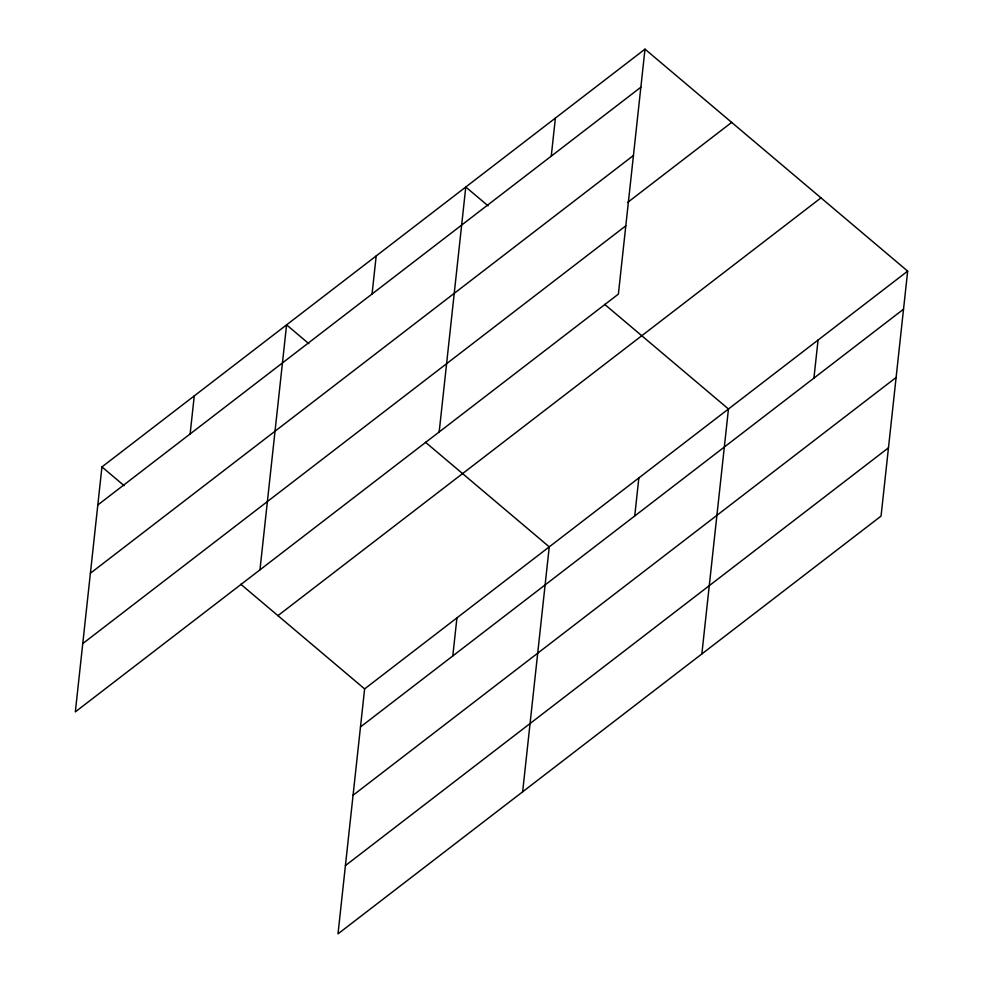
<?xml version="1.0" encoding="UTF-8"?>
<svg xmlns="http://www.w3.org/2000/svg" width="983" height="983" viewBox="0 0 983 983"><rect width="100%" height="100%" fill="white"/><g stroke="black" fill="none" stroke-linecap="round" stroke-linejoin="round"><path stroke-width="1.47" d="M644.995 49.15L101.949 466.913L75.335 711.876L618.381 294.101L644.995 49.15L907.665 271.124L881.051 516.087L338.005 933.85L364.619 688.899L907.665 271.124M190.124 433.958L194.265 395.891M259.967 569.833L286.581 324.869L308.834 343.681M372.053 294.003L376.182 255.949M439.18 431.967L465.782 187.016L488.047 205.816M452.807 655.944L456.935 617.877M551.254 156.15L555.383 118.083M522.649 791.807L549.251 546.855L425.455 442.239M634.723 515.989L638.852 477.922M701.85 653.953L728.464 408.989L604.668 304.374M813.924 378.123L818.065 340.057M97.808 504.979L640.855 87.217M90.399 573.249L633.445 155.486M627.535 202.51L731.671 122.408M82.756 643.595L625.802 225.832M277.943 615.641L820.977 197.878M360.478 726.953L903.524 309.19M353.069 795.235L896.115 377.472M345.426 865.581L888.472 447.806M101.949 466.913L124.202 485.725M240.823 584.271L364.619 688.899"/></g></svg>
